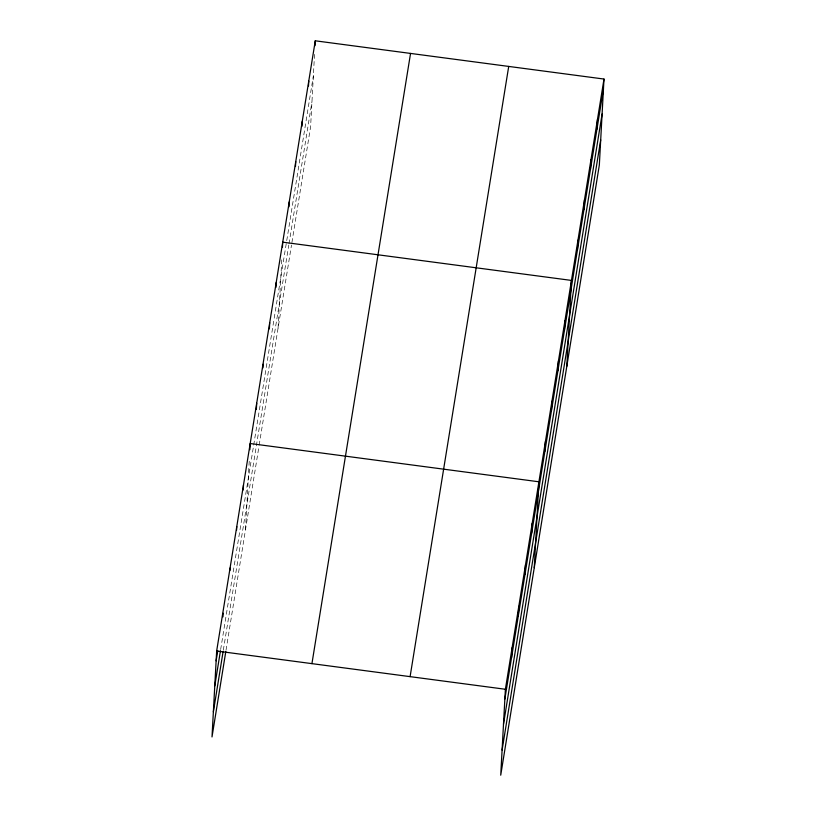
<?xml version="1.0" encoding="UTF-8"?>
<svg xmlns="http://www.w3.org/2000/svg" width="816" height="816" viewBox="0 0 816 816"><rect width="100%" height="100%" fill="white"/><g stroke="black" fill="none" stroke-linecap="round" stroke-linejoin="round"><path stroke-width="0.61" stroke-dasharray="4.08 3.06" d="M245.534 529.482L249.38 458.388M278.072 328.103L281.928 257.02M314.527 54.397L310.61 126.735L291.7 243.78M220.657 649.495L286.528 241.873M286.732 240.618L313.375 75.745M223.319 650.219L288.793 245.096M288.997 243.841L311.977 101.623M226.022 650.189L258.958 446.413M259.162 445.159L291.496 245.045"/><path stroke-width="1.22" d="M603.993 79.05L505.39 689.265L500.728 775.2L599.342 164.985L603.993 79.05L315.272 40.8L216.658 651.015L212.007 736.95L225.818 651.443M222.962 616.886L223.166 613.204M229.939 570.476L230.071 568.028M236.579 530.216L236.773 526.524M243.219 489.947L243.484 485.03M249.849 449.687L250.186 443.537L538.917 481.787L534.256 567.732M256.367 409.408L256.693 403.267M262.936 367.904L263.14 364.222M269.382 328.858L269.708 322.718M275.951 287.354L276.216 282.448M282.458 247.085L282.724 242.168L571.455 280.418L566.804 366.353M288.966 206.815L289.231 201.899M295.474 166.535L295.749 161.619M301.981 126.266L302.257 121.349M308.499 85.986L308.764 81.07M315.007 45.716L315.272 40.8M511.561 657.594L512.091 647.771M518.262 616.1L518.792 606.278M524.974 574.607L525.504 564.774M531.675 533.113L532.205 523.28M544.884 451.35L545.425 441.517M551.402 411.07L551.932 401.237M557.909 370.801L558.44 360.968M564.417 330.521L564.947 320.698M577.432 249.971L577.963 240.149M583.94 209.702L584.47 199.869M590.447 169.432L590.978 159.599M596.955 129.152L597.485 119.32M216.128 660.838L217.75 650.78M214.771 685.96L220.453 650.75M213.364 711.838L223.115 651.474M311.936 663.632L410.55 53.417M410.101 676.637L508.715 66.422M504.849 699.088L603.463 88.883M503.492 724.21L602.106 113.995M502.095 750.088L600.698 139.873M216.658 651.015L505.39 689.265"/></g></svg>
